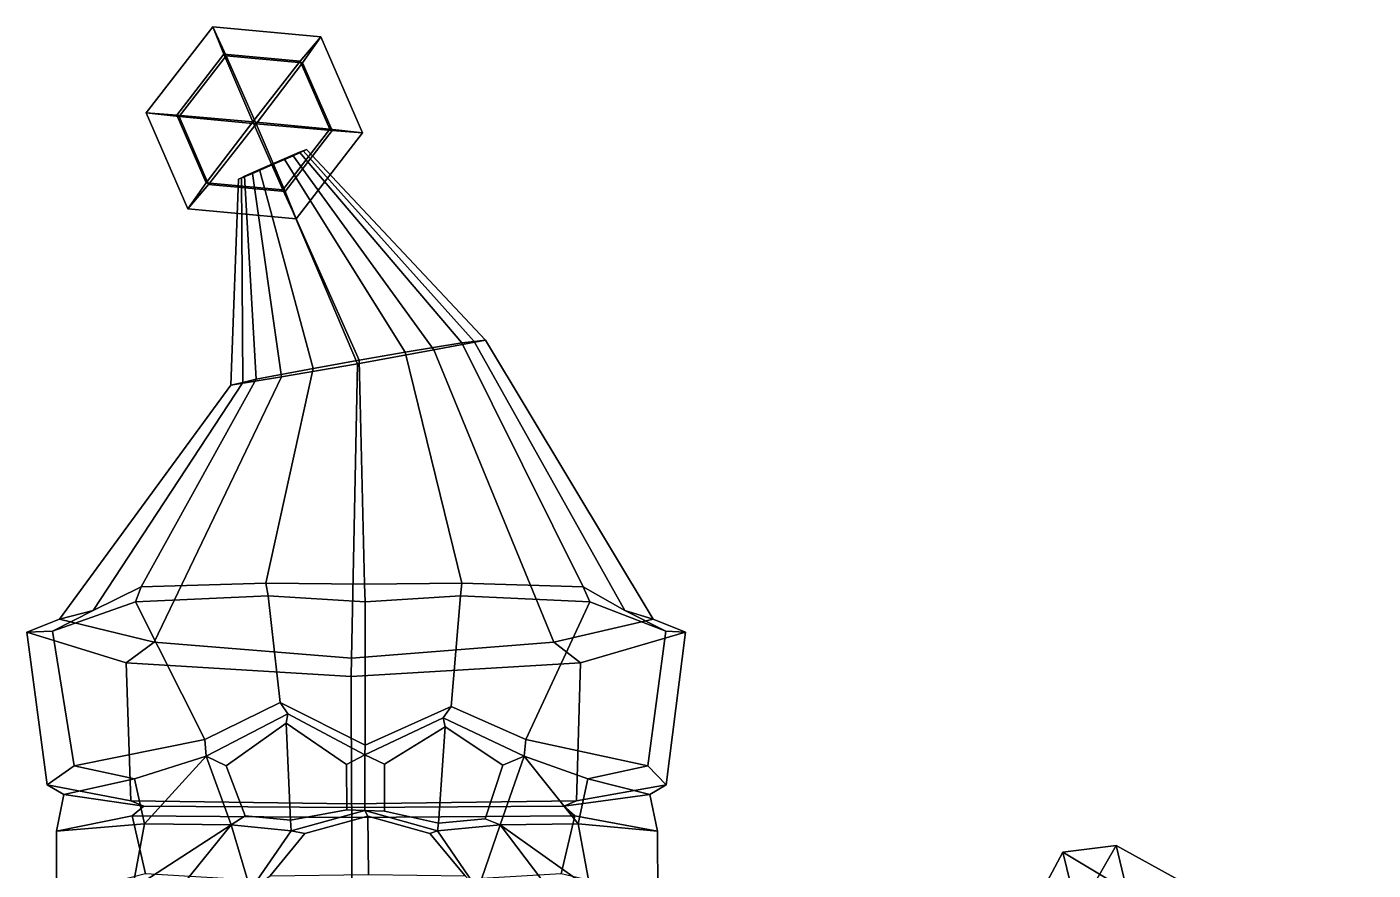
# Model space of a CAD drawing. Extents: x -175 to 205, y -153 to 355.
# Drawn here: x -68 to 203.8, y 185 to 355.2 of the extents above; entities that cross this region are included whole.
import ezdxf

# ---------------------------------------------------------------- set-up
doc = ezdxf.new("R2010")
doc.units = 0

msp = doc.modelspace()

# ---------------------------------------------------------------- linework, layer by layer
for points in [[(-37.790257, 337.427124, 67.231445), (-28.289686, 349.701294, 67.263062), (-30.520002, 355.225616, 52.679466), (-43.955891, 337.867371, 52.634766)], [(-37.318333, 337.136444, 38.258362), (-43.955891, 337.867371, 52.634766), (-30.520002, 355.225616, 52.679466), (-27.81776, 349.410645, 38.289974)], [(-12.83493, 348.287689, 67.528969), (-8.663733, 353.226532, 53.055523), (-30.520002, 355.225616, 52.679466), (-28.289686, 349.701294, 67.263062)], [(-12.363007, 347.99704, 38.555885), (-27.81776, 349.410645, 38.289974), (-30.520002, 355.225616, 52.679466), (-8.663733, 353.226532, 53.055523)], [(-0.243326, 333.869141, 53.386871), (-8.663733, 353.226532, 53.055523), (-12.83493, 348.287689, 67.528969), (-6.880825, 334.600006, 67.763268)], [(-0.243326, 333.869141, 53.386871), (-6.408901, 334.309357, 38.790184), (-12.363007, 347.99704, 38.555885), (-8.663733, 353.226532, 53.055523)], [(-22.433296, 336.073761, 73.497887), (-28.289686, 349.701294, 67.263062), (-37.790257, 337.427124, 67.231445)], [(-21.7659, 335.662689, 32.523739), (-37.318333, 337.136444, 38.258362), (-27.81776, 349.410645, 38.289974)], [(-22.433296, 336.073761, 73.497887), (-12.83493, 348.287689, 67.528969), (-28.289686, 349.701294, 67.263062)], [(-21.7659, 335.662689, 32.523739), (-27.81776, 349.410645, 38.289974), (-12.363007, 347.99704, 38.555885)], [(-6.880825, 334.600006, 67.763268), (-12.83493, 348.287689, 67.528969), (-22.433296, 336.073761, 73.497887)], [(-6.408901, 334.309357, 38.790184), (-21.7659, 335.662689, 32.523739), (-12.363007, 347.99704, 38.555885)], [(-35.53548, 318.509979, 52.966114), (-31.836153, 323.739441, 67.465744), (-37.790257, 337.427124, 67.231445), (-43.955891, 337.867371, 52.634766)], [(-35.53548, 318.509979, 52.966114), (-43.955891, 337.867371, 52.634766), (-37.318333, 337.136444, 38.258362), (-31.364227, 323.448761, 38.492661)], [(-31.836153, 323.739441, 67.465744), (-22.433296, 336.073761, 73.497887), (-37.790257, 337.427124, 67.231445)], [(-31.364227, 323.448761, 38.492661), (-37.318333, 337.136444, 38.258362), (-21.7659, 335.662689, 32.523739)], [(-16.381453, 322.325867, 67.731659), (-22.433296, 336.073761, 73.497887), (-31.836153, 323.739441, 67.465744)], [(-15.909526, 322.035217, 38.758572), (-31.364227, 323.448761, 38.492661), (-21.7659, 335.662689, 32.523739)], [(-16.381453, 322.325867, 67.731659), (-6.880825, 334.600006, 67.763268), (-22.433296, 336.073761, 73.497887)], [(-15.909526, 322.035217, 38.758572), (-21.7659, 335.662689, 32.523739), (-6.408901, 334.309357, 38.790184)], [(-13.679222, 316.510925, 53.342167), (-0.243326, 333.869141, 53.386871), (-6.880825, 334.600006, 67.763268), (-16.381453, 322.325867, 67.731659)], [(-13.679222, 316.510925, 53.342167), (-15.909526, 322.035217, 38.758572), (-6.408901, 334.309357, 38.790184), (-0.243326, 333.869141, 53.386871)], [(-14.291463, 329.241058, 48.161789), (14.163482, 290.050232, 35.129314), (-1.286939, 287.218597, 27.630724), (-18.35792, 327.444672, 45.744396)], [(-16.114286, 328.602325, 61.878078), (8.346647, 289.548676, 79.484619), (19.802835, 291.496979, 72.398254), (-13.020859, 329.924255, 59.749844)], [(-11.589695, 330.456451, 51.710312), (24.574375, 292.032379, 46.37394), (14.163482, 290.050232, 35.129314), (-14.291463, 329.241058, 48.161789)], [(-13.020859, 329.924255, 59.749844), (19.802835, 291.496979, 72.398254), (22.288279, 291.765717, 57.994877), (-12.270139, 330.200806, 55.299366)], [(-12.270139, 330.200806, 55.299366), (22.288279, 291.765717, 57.994877), (24.574375, 292.032379, 46.37394), (-11.589695, 330.456451, 51.710312)], [(-21.057016, 326.451263, 61.819153), (-24.08923, 325.107269, 59.617882), (-21.768127, 284.124054, 72.776711), (-10.217423, 286.256195, 79.653625)], [(-22.491354, 325.672455, 48.064026), (-18.35792, 327.444672, 45.744396), (-1.286939, 287.218597, 27.630724), (-16.633947, 284.588074, 35.409687)], [(-18.603514, 327.533234, 63.111965), (-21.057016, 326.451263, 61.819153), (-10.217423, 286.256195, 79.653625), (-0.907808, 287.956055, 83.6436)], [(-18.603514, 327.533234, 63.111965), (-0.907808, 287.956055, 83.6436), (8.346647, 289.548676, 79.484619), (-16.114286, 328.602325, 61.878078)], [(-13.679222, 316.510925, 53.342167), (-16.381453, 322.325867, 67.731659), (-31.836153, 323.739441, 67.465744), (-35.53548, 318.509979, 52.966114)], [(-25.29257, 324.49295, 51.546944), (-22.491354, 325.672455, 48.064026), (-16.633947, 284.588074, 35.409687), (-26.891348, 282.904572, 46.842468)], [(-24.713848, 324.785278, 55.151009), (-25.29257, 324.49295, 51.546944), (-26.891348, 282.904572, 46.842468), (-24.448235, 283.476654, 58.420353)], [(-24.08923, 325.107269, 59.617882), (-24.713848, 324.785278, 55.151009), (-24.448235, 283.476654, 58.420353), (-21.768127, 284.124054, 72.776711)], [(-13.679222, 316.510925, 53.342167), (-35.53548, 318.509979, 52.966114), (-31.364227, 323.448761, 38.492661), (-15.909526, 322.035217, 38.758572)], [(44.325779, 242.203278, 93.358215), (19.802835, 291.496979, 72.398254), (8.346647, 289.548676, 79.484619), (19.777418, 242.956573, 106.888222)], [(38.351002, 231.051971, 21.385212), (14.163482, 290.050232, 35.129314), (24.574375, 292.032379, 46.37394), (58.430798, 235.688019, 42.026348)], [(52.707817, 237.412415, 65.309601), (22.288279, 291.765717, 57.994877), (19.802835, 291.496979, 72.398254), (44.325779, 242.203278, 93.358215)], [(58.430798, 235.688019, 42.026348), (24.574375, 292.032379, 46.37394), (22.288279, 291.765717, 57.994877), (52.707817, 237.412415, 65.309601)], [(-2.462154, 227.804138, 3.103844), (-1.286939, 287.218597, 27.630724), (14.163482, 290.050232, 35.129314), (38.351002, 231.051971, 21.385212)], [(0.169767, 242.775391, 114.785217), (19.777418, 242.956573, 106.888222), (8.346647, 289.548676, 79.484619), (-0.907808, 287.956055, 83.6436)], [(-44.946575, 242.203278, 95.462036), (-19.78812, 242.956573, 107.820641), (-10.217423, 286.256195, 79.653625), (-21.768127, 284.124054, 72.776711)], [(-2.462154, 227.804138, 3.103844), (-42.368835, 231.051971, 23.287483), (-16.633947, 284.588074, 35.409687), (-1.286939, 287.218597, 27.630724)], [(0.169767, 242.775391, 114.785217), (-0.907808, 287.956055, 83.6436), (-10.217423, 286.256195, 79.653625), (-19.78812, 242.956573, 107.820641)], [(-42.368835, 231.051971, 23.287483), (-61.453999, 235.688019, 44.851593), (-26.891348, 282.904572, 46.842468), (-16.633947, 284.588074, 35.409687)], [(-61.453999, 235.688019, 44.851593), (-54.640579, 237.412415, 67.839409), (-24.448235, 283.476654, 58.420353), (-26.891348, 282.904572, 46.842468)], [(-54.640579, 237.412415, 67.839409), (-44.946575, 242.203278, 95.462036), (-21.768127, 284.124054, 72.776711), (-24.448235, 283.476654, 58.420353)], [(-46.084538, 239.21283, 99.906212), (-44.946575, 242.203278, 95.462036), (-54.640579, 237.412415, 67.839409), (-62.9104, 233.268616, 69.161789)], [(-19.287933, 240.366577, 112.548332), (-19.78812, 242.956573, 107.820641), (-44.946575, 242.203278, 95.462036), (-46.084538, 239.21283, 99.906212)], [(0.248804, 239.198914, 118.139038), (0.169767, 242.775391, 114.785217), (-19.78812, 242.956573, 107.820641), (-19.287933, 240.366577, 112.548332)], [(0.248804, 239.198914, 118.139038), (19.500492, 240.366577, 111.634232), (19.777418, 242.956573, 106.888222), (0.169767, 242.775391, 114.785217)], [(19.500492, 240.366577, 111.634232), (45.671829, 239.21283, 97.743851), (44.325779, 242.203278, 93.358215), (19.777418, 242.956573, 106.888222)], [(45.671829, 239.21283, 97.743851), (61.030746, 233.268616, 66.240952), (52.707817, 237.412415, 65.309601), (44.325779, 242.203278, 93.358215)], [(-16.867388, 218.850281, 115.224396), (-19.287933, 240.366577, 112.548332), (-46.084538, 239.21283, 99.906212), (-32.07859, 211.389709, 103.923569)], [(0.256417, 210.250153, 118.46209), (0.248804, 239.198914, 118.139038), (-19.287933, 240.366577, 112.548332), (-16.867388, 218.850281, 115.224396)], [(0.256417, 210.250153, 118.46209), (17.612656, 218.042969, 114.426628), (19.500492, 240.366577, 111.634232), (0.248804, 239.198914, 118.139038)], [(17.612656, 218.042969, 114.426628), (32.742466, 211.389709, 102.395981), (45.671829, 239.21283, 97.743851), (19.500492, 240.366577, 111.634232)], [(-62.9104, 233.268616, 69.161789), (-54.640579, 237.412415, 67.839409), (-61.453999, 235.688019, 44.851593), (-68.044533, 233.039764, 43.39661)], [(-32.07859, 211.389709, 103.923569), (-46.084538, 239.21283, 99.906212), (-62.9104, 233.268616, 69.161789), (-58.475487, 206.111938, 85.571709)], [(32.742466, 211.389709, 102.395981), (57.373779, 206.111938, 82.84156), (61.030746, 233.268616, 66.240952), (45.671829, 239.21283, 97.743851)], [(61.030746, 233.268616, 66.240952), (64.94548, 233.039764, 40.26252), (58.430798, 235.688019, 42.026348), (52.707817, 237.412415, 65.309601)], [(-68.044533, 233.039764, 43.39661), (-61.453999, 235.688019, 44.851593), (-42.368835, 231.051971, 23.287483), (-47.983948, 226.847961, 19.686485)], [(64.94548, 233.039764, 40.26252), (43.790257, 226.847931, 17.523703), (38.351002, 231.051971, 21.385212), (58.430798, 235.688019, 42.026348)], [(-58.475487, 206.111938, 85.571709), (-62.9104, 233.268616, 69.161789), (-68.044533, 233.039764, 43.39661), (-63.934822, 202.257446, 48.033134)], [(-63.934822, 202.257446, 48.033134), (-68.044533, 233.039764, 43.39661), (-47.983948, 226.847961, 19.686485), (-47.044918, 199.040344, 21.530382)], [(61.058739, 202.257446, 45.087494), (42.939129, 199.040344, 19.409786), (43.790257, 226.847931, 17.523703), (64.94548, 233.039764, 40.26252)], [(57.373779, 206.111938, 82.84156), (61.058739, 202.257446, 45.087494), (64.94548, 233.039764, 40.26252), (61.030746, 233.268616, 66.240952)], [(-47.983948, 226.847961, 19.686485), (-42.368835, 231.051971, 23.287483), (-2.462154, 227.804138, 3.103844), (-2.567819, 224.105652, -1.379869)], [(43.790257, 226.847931, 17.523703), (-2.567819, 224.105652, -1.379869), (-2.462154, 227.804138, 3.103844), (38.351002, 231.051971, 21.385212)], [(-47.044918, 199.040344, 21.530382), (-47.983948, 226.847961, 19.686485), (-2.567819, 224.105652, -1.379869), (-2.518427, 198.391907, 0.716021)], [(42.939129, 199.040344, 19.409786), (-2.518427, 198.391907, 0.716021), (-2.567819, 224.105652, -1.379869), (43.790257, 226.847931, 17.523703)], [(-16.867388, 218.850281, 115.224396), (-32.07859, 211.389709, 103.923569), (-31.827538, 208.059937, 102.152451), (-15.333467, 216.608643, 113.730415)], [(0.256417, 210.250153, 118.46209), (-16.867388, 218.850281, 115.224396), (-15.333467, 216.608643, 113.730415), (0.187201, 208.314392, 115.525024)], [(0.256417, 210.250153, 118.46209), (0.187201, 208.314392, 115.525024), (16.010059, 215.801331, 113.006561), (17.612656, 218.042969, 114.426628)], [(17.612656, 218.042969, 114.426628), (16.010059, 215.801331, 113.006561), (32.40826, 208.059937, 100.638649), (32.742466, 211.389709, 102.395981)], [(-15.653259, 214.66568, 111.147415), (-15.333467, 216.608643, 113.730415), (-31.827538, 208.059937, 102.152451), (-27.814678, 206.11853, 101.77076)], [(-15.653259, 214.66568, 111.147415), (-3.466841, 206.324982, 112.639893), (0.187201, 208.314392, 115.525024), (-15.333467, 216.608643, 113.730415)], [(16.450993, 213.96698, 110.202507), (16.010059, 215.801331, 113.006561), (0.187201, 208.314392, 115.525024), (4.158486, 206.44754, 112.638336)], [(16.450993, 213.96698, 110.202507), (28.084839, 206.192078, 97.947456), (32.40826, 208.059937, 100.638649), (16.010059, 215.801331, 113.006561)], [(-14.788833, 195.142334, 109.654625), (-15.653259, 214.66568, 111.147415), (-27.814678, 206.11853, 101.77076), (-23.996151, 195.983398, 104.761696)], [(-3.466841, 206.324982, 112.639893), (-15.653259, 214.66568, 111.147415), (-14.788833, 195.142334, 109.654625), (-3.443019, 197.224731, 113.650742)], [(4.158486, 206.44754, 112.638336), (4.187141, 196.963623, 113.85424), (15.089519, 194.518494, 108.331444), (16.450993, 213.96698, 110.202507)], [(15.089519, 194.518494, 108.331444), (24.500669, 195.39917, 101.803993), (28.084839, 206.192078, 97.947456), (16.450993, 213.96698, 110.202507)], [(-46.300175, 203.46582, 85.843246), (-31.827538, 208.059937, 102.152451), (-32.07859, 211.389709, 103.923569), (-58.475487, 206.111938, 85.571709)], [(45.224766, 203.46582, 83.68634), (57.373779, 206.111938, 82.84156), (32.742466, 211.389709, 102.395981), (32.40826, 208.059937, 100.638649)], [(-44.314461, 194.35733, 86.369965), (-31.827538, 208.059937, 102.152451), (-46.300175, 203.46582, 85.843246)], [(-26.808453, 194.161377, 105.863159), (-31.827538, 208.059937, 102.152451), (-44.314461, 194.35733, 86.369965)], [(-23.996151, 195.983398, 104.761696), (-27.814678, 206.11853, 101.77076), (-31.827538, 208.059937, 102.152451), (-26.808453, 194.161377, 105.863159)], [(-3.443019, 197.224731, 113.650742), (0.21663, 197.036072, 116.773788), (0.187201, 208.314392, 115.525024), (-3.466841, 206.324982, 112.639893)], [(4.187141, 196.963623, 113.85424), (4.158486, 206.44754, 112.638336), (0.187201, 208.314392, 115.525024), (0.21663, 197.036072, 116.773788)], [(24.500669, 195.39917, 101.803993), (27.569548, 194.161377, 104.581673), (32.40826, 208.059937, 100.638649), (28.084839, 206.192078, 97.947456)], [(27.569548, 194.161377, 104.581673), (43.266064, 194.35733, 84.306015), (32.40826, 208.059937, 100.638649)], [(43.266064, 194.35733, 84.306015), (45.224766, 203.46582, 83.68634), (32.40826, 208.059937, 100.638649)], [(-58.475487, 206.111938, 85.571709), (-63.934822, 202.257446, 48.033134), (-60.600063, 200.266815, 49.234043), (-46.300175, 203.46582, 85.843246)], [(57.373779, 206.111938, 82.84156), (45.224766, 203.46582, 83.68634), (57.784256, 200.266815, 46.44416), (61.058739, 202.257446, 45.087494)], [(-63.934822, 202.257446, 48.033134), (-47.044918, 199.040344, 21.530382), (-44.43478, 197.946899, 22.518772), (-60.600063, 200.266815, 49.234043)], [(-46.300175, 203.46582, 85.843246), (-60.600063, 200.266815, 49.234043), (-62.072567, 192.878082, 50.60561), (-44.314461, 194.35733, 86.369965)], [(61.058739, 202.257446, 45.087494), (57.784256, 200.266815, 46.44416), (40.378448, 197.946899, 20.520033), (42.939129, 199.040344, 19.409786)], [(45.224766, 203.46582, 83.68634), (43.266064, 194.35733, 84.306015), (59.319725, 192.878082, 47.744839), (57.784256, 200.266815, 46.44416)], [(-62.072567, 192.878082, 50.60561), (-60.600063, 200.266815, 49.234043), (-44.43478, 197.946899, 22.518772), (-46.798061, 196.010956, 20.385292)], [(-47.044918, 199.040344, 21.530382), (-2.518427, 198.391907, 0.716021), (-2.432682, 197.705048, 4.354504), (-44.43478, 197.946899, 22.518772)], [(42.939129, 199.040344, 19.409786), (40.378448, 197.946899, 20.520033), (-2.432682, 197.705048, 4.354504), (-2.518427, 198.391907, 0.716021)], [(59.319725, 192.878082, 47.744839), (42.638599, 196.010956, 18.277597), (40.378448, 197.946899, 20.520033), (57.784256, 200.266815, 46.44416)], [(-62.037319, 179.726288, 53.025795), (-62.072567, 192.878082, 50.60561), (-46.798061, 196.010956, 20.385292), (-44.083946, 184.288666, 19.051846)], [(-46.798061, 196.010956, 20.385292), (-44.43478, 197.946899, 22.518772), (-2.432682, 197.705048, 4.354504), (-2.434865, 195.660492, 4.261863)], [(-44.083946, 184.288666, 19.051846), (-46.798061, 196.010956, 20.385292), (-2.434865, 195.660492, 4.261863), (-2.394505, 181.813354, 5.974692)], [(-14.788833, 195.142334, 109.654625), (-23.996151, 195.983398, 104.761696), (-26.808453, 194.161377, 105.863159), (-14.70328, 192.99588, 111.888771)], [(0.916939, 184.174438, 135.523178), (0.814551, 195.913666, 131.178513), (-11.886171, 192.415558, 128.023865), (-18.928635, 183.874573, 129.544281)], [(-14.788833, 195.142334, 109.654625), (-14.70328, 192.99588, 111.888771), (0.21663, 197.036072, 116.773788), (-3.443019, 197.224731, 113.650742)], [(0.814551, 195.913666, 131.178513), (0.21663, 197.036072, 116.773788), (-14.70328, 192.99588, 111.888771), (-11.886171, 192.415558, 128.023865)], [(42.638599, 196.010956, 18.277597), (-2.434865, 195.660492, 4.261863), (-2.432682, 197.705048, 4.354504), (40.378448, 197.946899, 20.520033)], [(39.864689, 184.288666, 17.073483), (-2.394505, 181.813354, 5.974692), (-2.434865, 195.660492, 4.261863), (42.638599, 196.010956, 18.277597)], [(0.814551, 195.913666, 131.178513), (13.352568, 192.415558, 127.429077), (14.889861, 192.99588, 111.191368), (0.21663, 197.036072, 116.773788)], [(15.089519, 194.518494, 108.331444), (4.187141, 196.963623, 113.85424), (0.21663, 197.036072, 116.773788), (14.889861, 192.99588, 111.191368)], [(0.916939, 184.174438, 135.523178), (20.458834, 183.874573, 128.616058), (13.352568, 192.415558, 127.429077), (0.814551, 195.913666, 131.178513)], [(59.398529, 179.726288, 50.163998), (39.864689, 184.288666, 17.073483), (42.638599, 196.010956, 18.277597), (59.319725, 192.878082, 47.744839)], [(-44.314461, 194.35733, 86.369965), (-62.072567, 192.878082, 50.60561), (-62.037319, 179.726288, 53.025795), (-46.753456, 181.257629, 86.516357)], [(-46.753456, 181.257629, 86.516357), (-26.808453, 194.161377, 105.863159), (-44.314461, 194.35733, 86.369965)], [(-37.554539, 180.866516, 109.538109), (-26.808453, 194.161377, 105.863159), (-46.753456, 181.257629, 86.516357)], [(-37.554539, 180.866516, 109.538109), (-22.855429, 181.075439, 112.223663), (-26.808453, 194.161377, 105.863159)], [(-22.855429, 181.075439, 112.223663), (-14.70328, 192.99588, 111.888771), (-26.808453, 194.161377, 105.863159)], [(15.089519, 194.518494, 108.331444), (14.889861, 192.99588, 111.191368), (27.569548, 194.161377, 104.581673), (24.500669, 195.39917, 101.803993)], [(23.048737, 181.075439, 111.141869), (27.569548, 194.161377, 104.581673), (14.889861, 192.99588, 111.191368)], [(37.605022, 180.866516, 107.766876), (27.569548, 194.161377, 104.581673), (23.048737, 181.075439, 111.141869)], [(45.709259, 181.257629, 84.337357), (43.266064, 194.35733, 84.306015), (27.569548, 194.161377, 104.581673)], [(37.605022, 180.866516, 107.766876), (45.709259, 181.257629, 84.337357), (27.569548, 194.161377, 104.581673)], [(43.266064, 194.35733, 84.306015), (45.709259, 181.257629, 84.337357), (59.398529, 179.726288, 50.163998), (59.319725, 192.878082, 47.744839)], [(-18.928635, 183.874573, 129.544281), (-11.886171, 192.415558, 128.023865), (-14.70328, 192.99588, 111.888771), (-22.855429, 181.075439, 112.223663)], [(20.458834, 183.874573, 128.616058), (23.048737, 181.075439, 111.141869), (14.889861, 192.99588, 111.191368), (13.352568, 192.415558, 127.429077)], [(117.156342, 129.379517, 46.776257), (107.736786, 126.047882, 78.358437), (141.15184, 188.651062, 95.381783), (151.937881, 189.983459, 64.863762)], [(107.736786, 126.047882, 78.358437), (118.418434, 129.683044, 82.255798), (144.410751, 175.440643, 94.986198), (141.15184, 188.651062, 95.381783)], [(117.156342, 129.379517, 46.776257), (151.937881, 189.983459, 64.863762), (154.976456, 177.348328, 64.459724), (128.039261, 133.040955, 50.742405)], [(193.030609, 157.564758, 109.754868), (203.843735, 161.411316, 78.685654), (151.937881, 189.983459, 64.863762), (141.15184, 188.651062, 95.381783)], [(193.030609, 157.564758, 109.754868), (141.15184, 188.651062, 95.381783), (144.410751, 175.440643, 94.986198), (183.034973, 153.559448, 106.04097)], [(203.843735, 161.411316, 78.685654), (193.711533, 157.307434, 74.916191), (154.976456, 177.348328, 64.459724), (151.937881, 189.983459, 64.863762)]]:
    msp.add_3dface(points)

doc.saveas('drawing.dxf')
